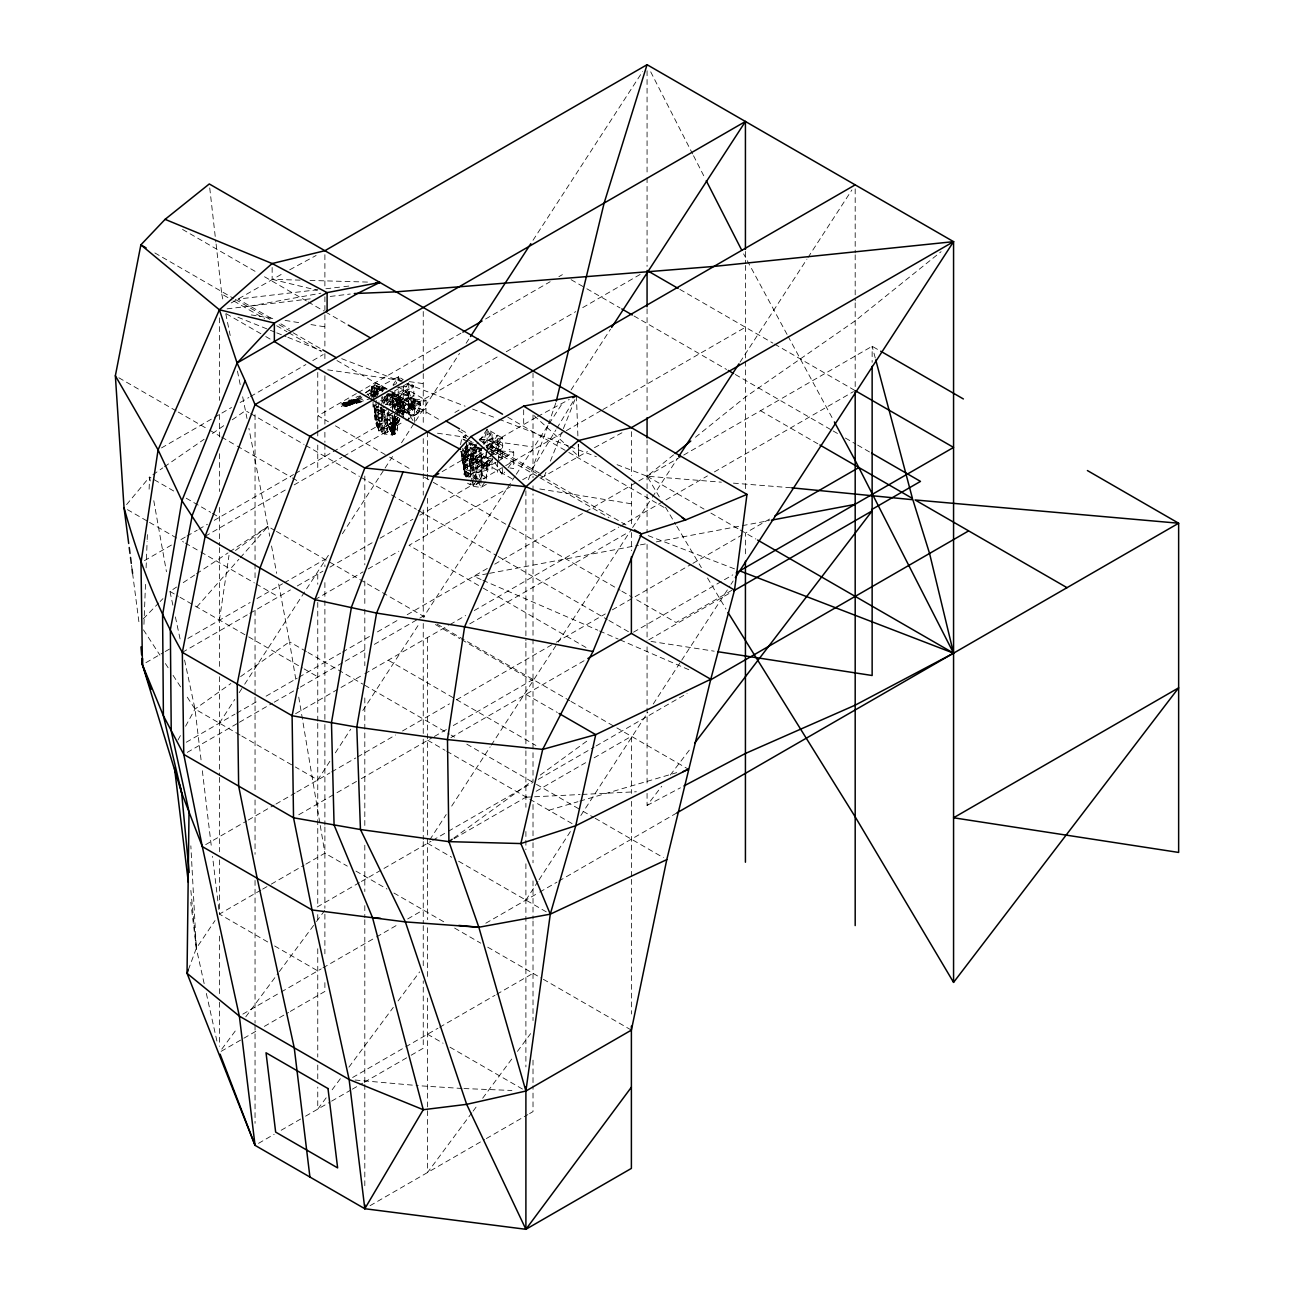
<?xml version="1.0" encoding="UTF-8"?>
<svg xmlns="http://www.w3.org/2000/svg" width="1294" height="1294" viewBox="0 0 1294 1294"><rect width="100%" height="100%" fill="white"/><g stroke="black" fill="none" stroke-linecap="round" stroke-linejoin="round"><path stroke-width="0.75" stroke-dasharray="5 3.75" d="M396.142 421.051C392.05 424.286 394.427 431.064 392.033 434.04L391.758 428.751L394.961 420.372L393.117 420.663L392.114 422.895L394.169 425.483L394.816 434.38L393.7 420.21L392.454 422.782L389.122 423.607L389.494 424.772L391.37 424.658L394.961 420.372L396.562 421.844L393.635 434.59L396.562 421.844C389.801 439.006 391.144 439.07 396.142 421.051L393.117 420.663L392.454 422.782L395.349 425.402C393.586 439.96 395.268 435.722 394.961 420.372L395.107 433.943L394.217 434.153L393.473 430.206L393.602 434.638M350.35 405.087C337.2 405.863 352.227 406.753 355.203 399.684L359.004 400.946C351.725 401.544 334.742 411.282 355.672 402.499L355.478 401.431L359.295 401.14C357.694 402.741 344.139 398.261 351.353 401.561L348.684 400.428L355.688 399.911L355.672 402.499C339.368 410.117 346.776 404.407 358.276 399.749L359.732 401.933L356.109 403.518L355.688 399.911L357.969 399.021L359.732 401.933L345.983 406.187L355.688 401.528L354.944 399.555C344.754 400.38 347.52 406.462 351.467 400.8L358.567 399.927L355.478 401.431L348.684 400.428L351.418 401.9M460.535 444.715L461.812 438.181L465.242 435.124L471.016 468.59L475.933 471.437L466.746 476.742L464.125 474.591L463.284 457.413L467.021 444.974L467.522 476.289M398.326 412.624L397.484 404.893L400.412 401.496L397.808 397.614L395.43 398.083L395.074 400.105L397.323 401.091L400.202 405.087L402.531 410.554L401.965 416.555L395.608 424.206L392.891 421.553L394.654 416.684M143.957 624.339L145.575 581.976M146.109 567.856L147.112 541.62M147.192 539.598L147.419 533.549M149.117 489.164L149.57 477.049L174.011 491.17M465.743 451.8L462.249 449.778L466.746 476.742L461.893 459.16L462.249 449.778L467.053 446.462L475.933 451.59M394.767 430.012L395.964 422.297L393.538 421.456L394.169 425.483L395.349 425.402L395.964 422.297L394.088 422.103L395.268 425.354L394.185 430.401M374.71 386.534L373.901 393.23L372.365 394.702L379.352 388.798L378.964 386.728L374.823 385.272L371.556 389.09L371.249 395.543L373.076 397.112M355.688 401.528L355.203 399.684L354.653 401.9L350.092 404.31M387.165 388.928L376.457 383.202L372.106 386.227L371.847 398.73M393.247 429.171C391.403 439.232 395.479 429.576 392.098 428.637L390.497 431.274L391.37 424.658L389.09 423.947M369.68 396.368L371.249 395.543L372.106 386.518L374.823 385.272L375.373 388.734L379.352 388.798L374.031 391.354L371.216 391.176L367.545 393.91L368.434 395.366M392.357 434.04L392.664 429.883L394.169 429.915M390.497 431.274L393.958 424.594L392.033 434.04M392.664 429.883L393.311 434.703L394.169 434.347L394.411 425.548L394.541 434.04M399.264 415.423L399.62 411.443L395.43 398.083L400.412 401.496L400.202 405.087L397.436 406.316L396.093 409.891L399.62 411.443L404.521 409.066L402.677 401.722L397.808 397.614L397.436 406.316M400.622 412.608L401.108 407.675M402.644 408.225C402.466 402.402 409.486 393.683 415.002 399.425C418.286 405.637 409.761 417.525 403.421 411.136L402.644 408.225L404.116 409.082L404.909 411.993M404.116 409.082C404.068 404.116 409.664 395.446 415.002 399.425M407.626 411.088C407.448 405.281 414.468 396.562 419.968 402.305C423.267 408.516 414.743 420.388 408.403 413.999L407.626 411.088L409.955 412.43M408.128 405.087C411.929 404.068 408.435 408.014 408.71 404.585M413.514 398.584C416.506 404.068 409.583 415.342 403.421 411.136M414.614 408.985C416.506 408.516 410.327 406.979 415.067 408.241M392.422 408.5L392.292 397.889L394.444 391.063L401.69 386.874L413.676 385.628L414.743 423.284M393.473 430.206L395.074 433.911L395.349 425.402L393.958 424.594L392.341 428.945L392.373 433.911L392.341 428.007L391.419 427.78L390.61 430.401L391.5 430.983L392.001 423.364L390.562 422.782M394.719 414.792L391.5 430.983L394.799 422.572L389.122 423.607M491.494 455.439L492.124 450.652L486.334 447.32L502.444 438.019L502.444 458.594L498.886 457.219M365.798 392.486L371.394 388.459L378.673 388.944L374.759 397.096L378.964 386.728L376.425 386.566L373.885 391.386L373.254 395.932L369.728 392.438L371.249 395.543L373.901 393.23L372.106 386.518L378.964 386.728M397.274 413.207L398.342 388.782M397.905 413.126L400.703 412.171L403.34 398.73L391.807 391.597M219.398 620.247L229.006 555.32M403.728 414.42L404.521 409.066L402.677 401.722M465.743 456.944L466.228 453.693L468.169 452.253L475.933 456.733L463.964 463.656L464.886 468.266C471.485 473.281 481.174 473.555 488.113 468.913L490.313 459.888L481.417 454.76M480.592 478.845C477.308 470.272 475.141 460.421 480.3 452.027M355.688 399.911L348.684 400.428L355.688 399.911L347.73 402.24L348.232 404.003L343.719 406.09L349.477 404.779L345.967 406.3M374.662 396.368L376.958 389.041L379.595 386.728L398.342 376.78L403.259 379.627L399.021 382.07M354.944 399.555L354.524 401.9L343.201 402.757C360.104 403.712 326.913 409.454 349.477 404.084C329.372 410.813 369.275 393.214 354.524 401.9L353.23 401.075C324.357 407.303 355.316 402.677 357.969 399.021L342.748 403.404L350.431 402.078L354.944 399.555L355.931 400.153M371.216 391.176L372.106 386.518L375.373 388.734M376.247 400.364L375.179 411.266L378.754 430.821L384.237 433.975L392.292 435.01L397.565 431.97L397.565 416.862M378.996 401.949L377.929 412.851L381.487 432.406M389.478 412.462L387.375 415.714L392.648 416.733L392.648 429.123L384.237 433.975L380.679 414.436L381.746 403.534L384.237 396.951L392.648 392.082L392.648 407.594L400.703 412.171L395.252 413.579M486.334 484.344L481.061 487.401L473.006 486.366L469.447 466.827L481.417 459.904L489.197 464.384C481.789 469.965 471.178 468.784 463.964 463.656L465.031 452.738L467.522 446.155L473.297 442.823M469.447 466.827L470.515 455.909L473.006 449.325L478.78 445.993M398.633 417.638C391.71 421.375 382.409 420.421 376.117 415.875L373.093 404.779L375.098 408.629L381.876 412.543L387.165 413.562L387.165 425.952L378.754 430.821L375.81 420.954L374.564 403.162M483.697 478.958L486.334 477.437L488.113 468.913L481.417 465.047M476.143 477.648L481.061 480.478L484.554 462.67L490.313 459.888M397.808 397.614L402.466 402.563L404.359 408.031L402.919 414.565L401.011 413.757M486.237 454.097L480.818 468.104L482.29 471.647L476.143 468.088L497.527 435.172L497.527 455.747L503.156 452.496M392.098 428.637L391.5 430.983L392.405 428.363M374.338 396.611L375.195 393.23L380.08 389.979L376.958 389.041L373.901 396.045L371.766 392.341L374.548 393.942L378.269 394.072L376.457 383.202M555.822 402.903L548.705 423.591M403.34 398.73L397.145 400.687L393.489 411.217M348.296 403.582L342.214 404.957L358.276 399.749L357.84 398.94L342.214 404.957L348.264 404.262L343.719 406.09M392.211 410.473L394.088 404.149L392.292 397.889L413.676 385.628L408.758 382.798L392.648 407.594M419.968 402.305C413.805 398.099 406.898 409.357 409.875 414.856M408.403 413.999C414.565 418.221 421.488 406.947 418.496 401.447M486.059 432.633L483.212 443.438L497.527 435.172M399.603 418.593L397.565 425.047L392.648 422.216L383.445 427.521L375.341 422.216L374.128 404.294L375.341 422.216L378.754 430.821L378.754 409.211M388.362 410.522L388.443 415.633L392.292 428.104L383.445 427.521L387.165 429.026L392.292 428.104L395.236 425.402L394.508 422.378L390.27 430.514M373.125 399.458L375.195 393.23L376.975 394.266L373.901 396.045L376.958 389.041L382.231 385.984L382.345 388.184L377.848 391.694L376.473 395.139M390.885 431.355L391.758 428.751M528.453 479.653L548.025 425.483M188.374 969.74L196.332 948.276L215.014 920.584M464.125 474.591L465.743 471.631L471.016 468.59M477.486 479.33C472.488 469.463 469.9 456.717 478.327 447.756L481.061 450.263L474.93 449.519C469.156 459.176 471.809 469.771 475.432 479.492M383.574 403.906L387.375 395.139L394.007 392.875L389.543 396.304L384.237 396.951L384.237 402.094L392.648 397.242L402.725 403.049M376.263 397.646L379.708 390.626L388.944 387.893M374.759 397.096L378.673 388.944M466.633 444.085L462.896 456.685L465.355 476.807M544.418 476.046L545.906 472.31M550.387 461.133L574.94 399.652M395.899 416.555L394.136 423.381L398.406 416.749M386.146 397.226L394.816 393.247L387.682 397.371L384.819 404.197L395.64 406.122L392.858 404.521L389.219 404.893L392.292 397.889L397.565 394.832L397.565 410.424L395.285 411.686M394.993 417.865L393.004 422.281L396.595 424.286L403.469 416.199M373.901 396.045L375.195 393.23M374.548 393.942L376.958 389.041L385.806 388.135L381.876 391.969M397.986 417.525L395.349 422.459L395.608 424.206L396.482 423.559L392.891 421.553L396.482 423.559L399.7 419.062M178.022 739.974L180.853 734.83M185.576 726.225L195.006 709.047L230.85 683.539M468.703 455.779L460.971 451.315L464.595 473.345L463.398 463.446L464.53 461.376L469.253 458.027L475.933 461.877M348.021 403.356L342.457 404.359L347.973 403.032L342.279 405.313M348.701 401.221L348.911 400.072L351.952 400.25L349.202 400.04L352.922 401.059M343.929 405.815L354.653 401.9L355.769 399.975L355.672 402.499L359.619 401.868L357.84 398.94M393.538 421.456L394.492 425.37L392.114 422.895L395.349 425.402L393.942 421.99L391.661 425.888L391.936 427.764M475.933 481.417L473.006 486.366L467.522 483.196M532.287 469.043L555.902 429.932M556.921 428.233L574.374 399.328M385.483 396.579L382.231 401.577L382.231 396.368M393.004 385.014L398.342 376.78L400.8 381.601M381.876 412.543L383.995 409.292M380.582 400.558L387.165 404.359L396.854 389.494M396.514 412.058L392.292 418.544L397.565 419.563M397.565 410.424L413.676 385.628L398.342 397.355L385.466 404.796M219.398 723.136L234.78 699.439M239.18 692.678L243.579 685.917M244.679 684.219L330.358 552.295M342.409 533.759L383.995 469.738M385.078 468.056L393.829 454.566M401.496 442.774L414.63 422.556M415.73 420.873L459.548 353.391M466.131 343.266L469.415 338.203M533.015 240.28L642.681 71.461M465.743 462.087L476.435 445.621L471.016 443.535L462.67 448.42L465.031 452.738L470.515 455.909L484.425 458.513L475.221 453.191M479.637 440.688L487.126 429.171L502.444 438.019L492.82 452.835M488.55 448.921L498.384 443.244L502.444 458.594L492.043 452.577L492.043 432.002L470.66 464.934L464.53 461.376L461.732 457.089L468.169 452.253L464.611 456.281M481.061 470.935L491.752 454.469L502.444 448.306L487.126 439.459L482.549 442.095M329.857 761.309L317.758 779.926L295.323 766.97M335.34 752.849L350.723 729.169M362.821 710.552L419.952 622.576M515.174 475.982L423.251 617.513L423.251 509.221M516.274 474.3L548.041 425.386M549.141 423.688L563.391 401.738M571.075 389.931L610.542 329.145M429.721 839.903L446.204 814.541M451.703 806.081L490.167 746.864M491.267 745.166L557.099 643.814M558.183 642.131L631.521 529.246M632.604 527.564L651.238 498.886M652.322 497.187L677.555 458.367M740.055 362.126L806.938 259.14M808.038 257.457L851.905 189.927M525.898 900.09L537.981 881.473M539.08 879.774L570.945 830.716M580.828 815.495L647.793 712.396M653.276 703.968L680.628 661.849M681.728 660.166L729.881 586.036M730.964 584.354L733.164 580.974M409.567 405.151C408.839 409.422 411.977 402.321 409.616 405.96M376.958 406.267L376.958 426.163L382.231 419.062M387.165 421.893L381.876 429.01L381.876 409.114M392.648 425.063L387.375 432.18L387.375 412.285M374.516 405.022L380.598 409.341L383.833 409.907L384.011 415.018L392.292 435.01L397.565 427.91M466.794 477.13L471.016 471.437M472.763 478.554L475.933 474.283M479.314 480.3L476.143 484.554L476.143 457.801M478.101 481.142L481.061 487.401L485.282 481.708M221.792 1049.111L237.384 1028.132M245.779 1016.825L278.145 973.217M279.342 971.6L315.299 923.156M316.496 921.538L324.891 910.232M326.153 1097.83L317.758 1109.136L317.758 1087.089M332.154 1089.758L341.745 1076.834M348.927 1067.146L393.279 1007.395M398.083 1000.941L419.66 971.875M471.889 1112.759L427.538 1172.51L427.538 998.062M473.086 1111.142L477.874 1104.688M482.678 1098.218L512.634 1057.845M517.438 1051.391L530.621 1033.631M491.348 455.537L487.126 457.979L487.126 466.196L492.755 458.836M496.136 454.42L498.384 451.477L492.755 454.728M487.126 466.196L494.793 462.395L502.444 475.044L504.709 472.1M508.073 467.684L513.702 460.324L508.073 463.576M647.065 793.4L647.065 805.434L661.735 786.234M670.308 775.025L691.093 747.803M351.467 400.8L350.496 402.418M126.586 504.595L149.57 477.049L150.282 480.996M196.801 606.951L238.921 559.234M240.247 557.746L267.89 526.432L248.917 428.298M143.294 618.807L158.725 602.972M160.132 601.532L162.931 598.653M389.834 424.658L393.942 421.99L389.882 423.526L389.494 424.772M387.65 393.247L398.342 397.355L408.532 390.238L426.001 400.331L426.001 416.781M395.074 400.105L399.264 399.377L395.527 405.718L396.093 409.891L397.695 408.58L399.62 411.443M488.356 448.759L502.444 438.019L477.729 440.267M617.06 464.675L647.065 476.224L673.608 454.857M695.46 437.259L745.425 397.048L855.188 320.831L941.061 251.699M397.193 403.162L392.858 406.526L402.466 402.563M378.155 406.332L375.098 408.629L377.961 424.351L387.165 419.046L382.231 416.199L380.113 407.028M235.476 550.516L267.89 526.432L274.862 530.459M481.061 460.648L484.554 462.67L477.211 468.007L486.334 462.751L486.334 480.284M453.806 838.075L532.109 781.01M540.261 775.057L589.191 739.392M240.619 676.584L289.5 641.792L278.501 583.141M152.886 474.769L162.801 467.894M164.451 466.746L204.145 439.264M212.426 433.539L225.657 424.367M232.257 419.79L245.488 410.635L248.933 412.624M360.444 396.401L355.413 399.846L356.351 401.043L358.551 402.838L364.584 400.849M342.813 403.744L347.827 402.919M360.605 395.948C347.035 397.404 365.814 407.513 355.397 399.393L357.645 402.288L363.258 399.862M172.878 605.171L169.951 591.439L176.582 587.039M183.23 582.623L194.844 574.924M196.51 573.808L228.051 552.878M229.701 551.778L267.89 526.432L269.718 536.217M365.458 392.939L371.556 389.09M361.544 398.018L356.351 401.043L358.535 402.385L369.405 398.924M231.189 302.974L282.69 273.616M161.524 447.902L212.685 418.366M214.367 417.396L231.513 407.497M240.15 402.515L248.804 397.517M250.535 396.514L305.869 364.568M312.792 360.573L323.16 354.588M356.384 393.586L317.968 415.762L328.45 421.812M358.131 392.583L461.133 333.108M485.573 319.003L550.16 281.704M558.895 276.673L562.389 274.651M378.252 392.68L377.848 391.694L384.981 387.569L382.345 388.184L374.257 384.69M393.295 385.369L396.207 383.703L398.342 376.78L398.342 381.924M403.097 386.049L407.335 383.606M376.958 404.553L373.109 406.785L376.958 419.256L381.876 422.087M403.259 389.915L381.876 402.256L381.876 397.112M375.082 413.174L374.613 411.055L382.231 406.656M373.044 401.674L373.109 406.785L375.179 411.266L381.876 407.4M380.598 409.341L384.237 407.238M408.758 393.085L387.375 405.426L386.534 394.654M397.565 400.072L389.219 404.893L394.088 404.149L399.717 401.318L392.292 397.889L387.682 397.371M376.117 415.875L387.165 409.502M390.384 407.642L408.888 396.951M375.179 411.266L380.679 414.436L384.237 412.382M397.274 404.973L408.532 398.471M394.945 406.72L413.676 395.915L398.342 387.068M382.231 416.199L375.81 420.954L374.613 411.055M381.601 419.046L392.648 412.673M395.867 410.813L414.387 400.121M380.679 414.436L388.443 415.633L392.292 413.401M414.29 401.496L412.802 402.353L419.256 406.09L420.76 405.216L413.449 400.994M376.958 426.163L382.231 423.122L382.231 410.716L376.958 409.697M144.394 560.674L171.617 544.952M185.252 537.091L180.125 540.051L183.57 542.04M186.951 536.104L197.206 530.184M198.904 529.197L207.444 524.264M214.27 520.334L293.544 474.558M295.291 473.555L394.945 416.021M401.9 412.01L499.29 355.769M506.245 351.758L575.781 311.611M582.737 307.6L640.109 274.474M416.005 404.213L417.541 403.372M397.565 415.503L389.931 419.903L384.625 419.434L382.7 414.792L382.571 409.68M400.784 413.643L426.001 400.331L398.342 397.355L413.74 421.795M414.743 415.05L426.001 408.548M205.148 536.298L287.365 488.825M294.175 484.894L341.972 457.3M343.703 456.297L404.229 421.359M405.96 420.356L423.251 410.376M454.906 412.462L459.095 410.036M479.184 439.442L492.043 432.002M478.683 442.888L470.272 447.74L467.781 454.323L466.697 465.242L469.479 478.327M476.435 445.621L461.829 454.065L461.893 459.16L463.964 463.656M465.031 452.738L475.933 446.446L468.865 442.37M476.451 449.762L479.249 448.145L481.384 449.39M461.893 459.16L471.016 453.903M460.971 451.315L463.883 458.545L479.88 449.325M485.929 445.815L492.043 442.289M442.144 471.631L484.409 447.223M486.107 446.252L535.813 417.558M537.544 416.555L569.247 399.474M470.515 455.909L481.417 449.616L481.417 477.454M463.85 465.565L463.398 463.446L483.907 451.606M463.883 458.545L469.382 461.715L485.363 452.496M489.892 449.875L497.527 445.459M478.004 457.267L485.024 453.223M464.886 468.266L487.207 455.375M492.043 452.577L497.672 449.325M469.382 461.715L477.146 462.912L486.803 457.332M470.369 471.437L491.089 459.467M145.915 662.674L163.416 652.58M165.163 651.561L172.167 647.518M187.905 638.427L250.13 602.503M256.972 598.556L282.545 583.788M284.243 582.818L324.891 559.348L324.891 566.691M468.379 477.033L471.016 475.496L470.935 442.111M496.006 462.314L478.715 472.294L473.394 471.809M497.624 461.376L513.702 452.091L513.702 468.557L509.949 467.975M473.006 479.459L481.417 474.591L486.334 477.437M182.341 652.354L248.108 614.375M249.839 613.372L290.438 589.935M297.264 585.988L322.95 571.155M329.889 567.16L373.157 542.17M380.064 538.191L412.883 519.234M419.806 515.255L474.251 483.81M482.937 478.796L564.621 431.63M566.368 430.627L601.128 410.554M602.875 409.551L745.425 327.253M480.106 482.274L473.006 486.366L473.006 449.325L467.522 446.155M314.911 599.672L363.08 571.867M368.208 568.907L398.843 551.212M510.532 486.722L409.05 545.324L481.53 587.169M522.647 479.734L533.015 473.75M541.054 477.987L587.427 451.509M186.304 742.238L234.958 714.142M236.689 713.14L259.172 700.167M266.095 696.172L297.216 678.202M298.946 677.199L340.645 653.13M342.409 652.111L370.424 635.936M377.427 631.893L398.439 619.761M407.189 614.715L487.725 568.212M494.729 564.168L584.031 512.618M585.778 511.599L681.97 456.07M683.717 455.067L872.14 346.274L880.745 351.24M187.242 752.396L237.659 723.297M239.39 722.278L272.468 703.192M274.199 702.189L298.59 688.101M300.337 687.098L343.492 662.188M345.207 661.202L367.496 648.326M374.37 644.363L418.011 619.163M419.757 618.144L423.251 616.138M295.566 713.722L363.08 674.74M364.811 673.753L448.306 625.536M450.037 624.533L465.614 615.54M474.283 610.542L618.775 527.111M620.505 526.108L707.43 475.933M714.385 471.922L853.458 391.629M469.738 623.87L627.93 532.53M205.697 844.626L246.539 821.043M248.238 820.056L274.199 805.062M275.945 804.059L295.113 792.996M296.86 791.993L329.873 772.939M331.604 771.936L355.801 757.961M357.532 756.958L395.592 734.992M402.499 730.997L449.519 703.855M456.523 699.811L554.576 643.199M556.323 642.18L605.349 613.89M612.353 609.846L691.142 564.346M692.905 563.343L741.931 535.037M769.639 519.04L745.425 533.015L745.425 557.18M298.752 814.767L335.259 793.691M336.99 792.688L359.586 779.635M361.333 778.632L432.681 737.434M434.396 736.448L446.398 729.525M453.256 725.562L533.015 679.512M450.894 737.629L584.37 660.571M633.526 632.184L732.76 574.892M731.935 590.258L676.066 622.511L634.141 598.297M648.795 639.834L731.903 591.843M260.903 890.11L219.398 914.082L212.54 856.353M262.633 889.124L269.556 885.128M271.287 884.125L304.139 865.152M305.869 864.149L324.891 853.167L347.326 866.123M317.159 907.013L359.7 882.459M361.398 881.473L382.231 869.455M383.978 868.436L430.983 841.294M432.714 840.291L446.559 832.317M448.29 831.314L533.015 782.385L533.015 493.92M538.272 779.36L594.302 747.01M596.049 745.991L687.098 693.422M454.162 838.609L529.311 795.228M536.137 791.281L585.648 762.7M594.124 757.815L631.391 736.302L631.391 793.4M242.835 1014.124L279.439 992.999M281.17 991.997L321.219 968.866M322.95 967.863L374.839 937.924M376.554 936.921L399.037 923.932M407.691 918.95L423.251 909.957M221.128 1051.343L257.441 1030.38M264.364 1026.385L288.578 1012.409M290.309 1011.407L324.891 991.447L324.891 979.558M485.816 923.22L537.997 893.086M539.727 892.1L557.018 882.104M558.749 881.117L676.908 812.891M352.615 1077.498L437.906 1028.245M439.637 1027.258L494.971 995.296M496.702 994.31L533.015 973.331M258.525 1143.346L274.199 1134.288M281.17 1130.26L303.831 1117.191M305.562 1116.172L329.873 1102.148M331.604 1101.145L350.625 1090.163M352.356 1089.176L362.724 1083.175M364.455 1082.172L409.422 1056.227M411.152 1055.225L423.251 1048.237L423.251 980.884M370.035 1205.701L484.603 1139.561M486.334 1138.558L527.839 1114.603M529.569 1113.6L533.015 1111.611L533.015 1085.86M349.752 404.019L346.63 406.462M289.727 269.799L316.108 255.484M594.464 447.692L624.355 431.468M361.932 396.935L356.303 399.943L357.613 401.189L363.646 398.778M393.942 421.99L389.462 423.494L391.92 424.157M408.532 406.704L408.532 390.238L413.676 406.203L398.778 412.705M647.065 805.434L680.434 787.803M366.736 394.993L373.885 391.386L375.098 394.719L368.871 397.452M397.501 411.217L404.521 409.066M349.412 404.44L346.048 406.526M348.296 404.343L347.86 402.644L343.201 402.757L353.23 401.075L344.139 405.475L353.505 401.933L342.554 404.375M489.051 451.929L492.124 450.652M391.322 426.001L394.799 422.572L395.236 425.402L394.088 422.103L395.268 425.354L394.508 422.378L395.171 424.319M392.001 429.058L391.791 433.425M392.761 430.029L393.635 434.59L393.101 429.915M393.586 430.239L394.395 430.012L393.311 434.703M393.069 434.186L393.311 429.511M392.648 402.385L401.528 407.513L394.848 409.745L394.088 404.149L387.375 400.267M359.732 401.933L356.044 403.162L355.543 401.787M482.225 466.438L489.197 464.384L481.061 465.791M548.899 810.238L577.965 801.682M579.906 801.115L676.762 772.631M477.146 462.912L484.554 462.67M342.538 405.006L348.086 403.712M396.093 409.891L404.359 408.031M354.653 401.9L359.004 400.946L355.672 402.499L355.203 399.684M349.477 404.779L344.317 406.187M487.579 573.695L473.685 576.315L481.093 579.534M489.569 573.323L638.427 545.259M640.401 544.871L648.343 543.383M656.284 541.879L769.412 520.544M250.065 306.096L320.863 293.188M227.065 308.862L312.194 298.607M330.229 296.439L350.27 294.029M317.887 289.71L237.934 299.092L274.053 319.942M325.878 288.772L341.875 286.896M343.864 286.653L349.865 285.958M396.918 387.246L401.69 386.874M525.898 797.201L580.116 794.532M582.122 794.435L636.341 791.75M347.957 403.146L343.201 402.757M388.443 415.633L391.904 415.649L394.152 419.628L387.375 415.714M272.144 267.486L272.144 279.342L300.062 280.135M310.042 280.426L367.884 282.092M461.974 1088.464L420.243 1085.828M463.964 1088.545L511.906 1090.47M490.588 450.021L500.422 450.91M659.358 496.912L647.065 476.224L721.373 482.177M733.423 483.147L791.669 487.822M500.519 450.927L513.702 452.091L509.14 449.455M355.057 1080.037L418.269 1085.65M473.006 449.325L474.93 449.519M327.722 369.841L401.366 380.468M409.325 381.617L423.251 383.622M392.648 395.899L387.375 395.139L397.145 400.687M437.485 433.215L465.355 437.226M479.281 439.248L533.015 446.996M481.417 448.274L476.143 447.514L468.493 443.001M487.126 457.979L490.879 458.545M651.011 641.436L714.191 651.173M251.246 314.927L257.215 315.898M259.204 316.221L275.137 318.793M285.084 320.411L301.001 322.982M310.964 324.584L324.891 326.832M382.231 389.882L376.958 389.041L376.958 394.638M397.565 398.73L392.292 397.889L392.292 408.257M539.824 488.986L631.391 503.787M392.179 394.767L392.179 393.845L397.565 394.832M272.144 279.342L317.289 290.26M341.697 358.681L465.112 406.187M472.617 409.082L497.009 418.463M498.886 419.191L568.292 445.896M570.153 446.624L596.421 456.733M403.259 416.652L403.259 386.421L413.676 406.203L392.292 397.889L392.972 404.585L401.528 407.513M648.197 535.635L737.855 570.153M237.902 317.224L274.926 332.121M276.77 332.865L286.023 336.586M287.883 337.33L321.187 350.723M382.231 385.984L382.231 391.225L376.958 389.041L377.848 391.694M466.6 438.375L463.026 436.903L466.228 438.747M482.953 580.343L597.796 630.194M599.64 631.003L618.16 639.042M620.02 639.851L690.398 670.405M481.061 450.263L476.143 447.514L476.143 452.657M462.249 450.361L513.864 479.799M679.851 289.387L772.874 343.088M774.588 344.091L855.188 390.626M571.123 279.698L585.098 287.753M586.845 288.772L620.036 307.923M634.011 315.995L726.581 369.453M735.316 374.5L831.395 429.964M833.142 430.967L838.383 433.991M845.37 438.035L855.852 444.085M857.599 445.087L869.827 452.156M760.516 410.716L818.148 443.988M647.065 476.224L704.017 509.092M710.907 513.087L738.518 529.02M740.249 530.022L755.874 539.048M182.535 229.426L257.538 272.727M264.526 276.754L306.387 300.92M308.118 301.923L323.823 310.997M325.57 312L346.501 324.082M507.782 417.202L567.079 451.428M568.826 452.447L666.507 508.833M502.945 445.88L498.384 443.244L498.384 459.71M411.379 397.339L412.867 398.196M416.361 400.218L417.849 401.075M402.952 393.473L420.421 403.55M280.895 323.888L289.468 328.838M489.472 444.311L540.957 474.041M492.804 446.462L508.121 455.31M408.467 398.131L409.955 398.989M154.859 252.945L233.583 298.396M235.33 299.399L272.063 320.621M279.051 324.648L291.296 331.717M293.059 332.736L321.041 348.895M461.311 429.883L468.315 433.927M480.559 440.995L536.541 473.313M538.288 474.316L627.493 525.817M216.098 244L221.759 294.045L232.063 299.998M233.777 300.984L264.688 318.825M276.706 325.764L287.025 331.717M288.74 332.72L321.446 351.596M336.974 360.557L387.019 389.445M388.734 390.448L440.672 420.437M458.108 430.498L466.81 435.528M487.725 447.595L538.191 476.742M539.922 477.729L608.956 517.584M405.556 400.703L407.044 401.561M410.538 403.582L412.01 404.44M413.514 405.313L415.002 406.154M418.496 408.176L419.968 409.033M465.242 435.124L468.121 436.806M398.342 397.355L403.259 400.202M408.758 403.372L413.676 406.203M402.903 401.722L420.372 411.799M467.83 439.669L472.617 442.435M377.088 388.249L382.231 391.225M372.106 386.227L379.708 390.626L379.595 387.521M403.421 404.407L404.909 405.265M408.403 407.286L409.875 408.128M411.379 409.001L412.867 409.858M416.361 411.88L417.849 412.721M468.169 441.836L461.812 438.181L464.433 440.332M477.082 446.98L480.495 448.953M383.881 397.323L387.165 399.215M413.449 414.452L414.921 415.309M405.556 412.365L407.044 413.223M410.538 415.245L412.01 416.086M464.821 447.19L469.738 450.021M226.272 313.746L264.057 335.567M265.771 336.553L270.915 339.529M474.186 458.949L481.902 463.398M463.268 455.504L470.676 459.774M476.16 462.945L483.568 467.215M387.375 425.257L392.292 428.104M470.66 474.477L465.743 471.631L463.398 463.446M471.647 484.328L470.11 483.438L470.272 484.781M335.437 425.839L387.844 456.103M389.591 457.106L412.301 470.223M424.529 477.276L431.517 481.319M433.264 482.322L510.127 526.69M511.874 527.709L620.166 590.226M621.913 591.245L632.394 597.294M250.664 413.611L304.058 444.44M305.788 445.443L359.408 476.386M361.123 477.389L416.344 509.27M418.075 510.273L496.427 555.498M498.174 556.517L607.226 619.47M608.956 620.473L631.391 633.413M118.854 377.783L176.469 411.055M178.216 412.058L207.816 429.139M209.547 430.142L219.899 436.127M221.63 437.113L235.427 445.087M237.158 446.074L290.649 476.968M292.379 477.971L299.286 481.95M483.26 588.155L585.988 647.469M276.447 531.381L426.664 618.111M437.129 624.145L569.732 700.701M570.977 701.429L615.103 726.904M616.85 727.907L688.392 769.202M435.447 624.549L459.839 638.638M461.586 639.64L533.015 680.887M186.239 498.222L210.679 512.327M212.41 513.346L219.398 517.374M525.898 694.328L557.31 712.46M127.427 509.626L147.823 521.401M149.522 522.388L176.728 538.078M185.301 543.043L199.098 551.001M200.829 552.004L254.32 582.882M256.05 583.885L278.485 596.841M388.249 660.215L535.91 745.457M306.354 651.529L289.5 641.792L296.116 681.307M308.037 652.499L362.854 684.138M364.584 685.141L449.39 734.102M451.137 735.105L454.615 737.127M466.81 744.163L533.015 782.385M536.476 784.374L581.346 810.287M583.06 811.289L593.412 817.258M595.143 818.261L663.418 857.663M169.951 591.439L178.346 596.291M180.012 597.262L246.992 635.92M248.723 636.923L302.392 667.914M304.122 668.901L317.968 676.908M427.732 740.281L445.039 750.277M446.77 751.264L528.13 798.236M529.861 799.239L572.401 823.793M240.102 735.089L195.006 709.047L186.239 695.574M241.832 736.076L293.609 765.967M427.538 843.3L451.687 857.243M458.594 861.222L550.29 914.162M355.947 871.105L387.019 889.043M393.91 893.022L444.166 922.04M454.615 928.073L480.753 943.164M487.725 947.176L541.652 978.313M543.367 979.315L631.391 1030.121M267.712 941.967L219.398 914.082L219.398 859.814M274.619 945.963L317.758 970.872M427.538 1034.246L443.066 1043.207M449.956 1047.186L525.898 1091.036M392.179 393.845L400.283 399.717M370.1 389.769L375.098 394.719M534.082 415.617L578.644 456.281L578.644 444.44M367.545 393.91L368.612 395.139M143.472 629.871L159.922 655.136M165.406 663.563L168.689 668.61M173.072 675.355L180.756 687.146M665.504 507.264L675.759 524.507M676.778 526.237L701.364 567.629M707.511 577.981L725.966 609.021M787.059 334.434L743.613 253.883M788.014 336.197L833.433 420.178M650.704 71.833L692.597 153.937M693.519 155.717L705.359 178.928M502.444 458.594L487.951 430.773M875.245 357.985L872.14 346.274L872.14 362.336M384.625 419.434L387.165 429.026L384.237 433.975L384.237 408.953M400.412 401.496L402.531 410.554M204.161 983.618L196.332 948.276L190.768 902.274M206.344 993.436L217.23 1042.527M175.386 616.931L180.804 642.406M184.573 660.053L195.006 709.047L201.411 762.797M221.759 294.045L223.361 301.939M225.787 313.795L230.203 335.534M237.449 371.103L240.263 384.933M242.674 396.789L247.008 418.48M348.102 403.421L342.861 405.443M394.719 422.135L395.349 425.402M271.546 545.987L276.673 573.355M153.792 500.729L166.441 571.722M343.395 403.938L343.331 403.599M298.752 697.11L319.925 823.534M320.265 825.507L324.891 853.167M131.551 565.397L132.069 569.376M132.586 573.355L139.073 623.126M202.349 770.755L211.585 848.395M209.741 187.97L215.855 242.01M190.865 890.434L196.332 948.276L190.849 845.823M393.813 430.093L394.169 434.347L394.104 429.786M576.428 395.932L577.9 436.175M578.192 444.214L578.644 456.281M855.188 188.859L855.188 252.848M855.188 254.837L855.188 300.839M855.188 302.828L855.188 388.637M745.425 251.457L745.425 263.442M745.425 265.432L745.425 359.15M745.425 361.155L745.425 491.024M647.065 70.749L647.065 175.644M647.065 177.666L647.065 266.418M647.065 308.781L647.065 413.692M647.065 439.911L647.065 492.286M647.065 494.292L647.065 532.432M647.065 544.467L647.065 640.837M647.065 646.854L647.065 785.361M631.391 431.662L631.391 475.739M631.391 483.746L631.391 527.208M631.391 532.562L631.391 550.71M631.391 801.358L631.391 877.364M631.391 879.37L631.391 1014.043M533.015 372.866L533.015 400.914M533.015 414.937L533.015 477.777M533.015 485.848L533.015 491.898M533.015 804.496L533.015 840.679M533.015 842.685L533.015 862.791M533.015 880.874L533.015 919.064M533.015 921.069L533.015 1020.562M533.015 1060.11L533.015 1083.871M525.898 490.766L525.898 640.611M525.898 642.6L525.898 748.789M525.898 750.811L525.898 807.294M525.898 831.492L525.898 849.657M525.898 863.777L525.898 1066.903M523.682 409.81L523.682 424.561M502.444 468.46L502.444 475.044M497.527 461.182L497.527 472.213M492.043 458.027L492.043 469.043M487.126 429.171L487.126 449.746M486.334 452.463L486.334 457.607M481.061 452.01L481.061 487.401M478.327 447.756L478.327 448.678M475.933 478.343L475.933 445.12L470.66 444.343L470.66 449.487M470.66 454.647L470.66 481.384M465.743 446.656L465.743 476.823M427.538 431.775L427.538 472.116M427.538 474.138L427.538 482.209M427.538 498.336L427.538 534.648M427.538 637.538L427.538 919.678M427.538 927.717L427.538 977.957M423.251 311.498L423.251 371.604M423.251 373.61L423.251 424.497M423.251 438.617L423.251 495.101M423.251 623.482L423.251 737.111M423.251 739.117L423.251 839.612M423.251 841.618L423.251 923.738M423.251 925.711L423.251 967.022M408.758 382.798L408.758 419.822M394.929 396.368L389.543 395.382L389.543 396.304M392.292 415.115L392.292 435.01M387.165 394.072L387.165 404.359M364.811 476.046L364.811 564.815M364.811 580.957L364.811 607.177M364.811 609.199L364.811 665.682M364.811 697.951L364.811 829.082M364.811 845.208L364.811 891.566M364.811 905.638L364.811 917.689M364.811 919.711L364.811 1082.48M364.811 1084.485L364.811 1186.679M324.891 254.708L324.891 288.772M324.891 296.779L324.891 312.808M324.891 314.814L324.891 348.312M324.891 353.585L324.891 361.657M324.891 375.778L324.891 424.189M324.891 432.261L324.891 442.338M324.891 444.36L324.891 456.458M324.891 582.607L324.891 598.54M324.891 600.529L324.891 722.521M324.891 724.543L324.891 825.038M324.891 827.044L324.891 908.275M324.891 914.195L324.891 953.807M317.758 372.429L317.758 428.912M317.758 430.934L317.758 436.984M317.758 445.055L317.758 471.275M317.758 574.164L317.758 584.241M317.758 602.406L317.758 721.421M317.758 723.443L317.758 906.544M317.758 914.583L317.758 922.622M317.758 948.761L317.758 1057.036M317.758 1065.043L317.758 1079.083M255.047 414.695L255.047 561.952M255.047 563.974L255.047 580.116M255.047 610.38L255.047 695.104M255.047 697.11L255.047 791.928M255.047 799.999L255.047 854.315M255.047 880.454L255.047 1023.117M255.047 1025.123L255.047 1123.305M219.398 317.839L219.398 400.396M219.398 414.484L219.398 437.809M219.398 453.725L219.398 491.51M219.398 507.426L219.398 545.615M219.398 547.637L219.398 668.658M219.398 676.73L219.398 775.397M219.398 777.403L219.398 851.775M219.398 936.128L219.398 994.229M219.398 1002.252L219.398 1046.328M407.723 405.054C408.969 407.739 409.729 401.415 407.723 405.054M412.705 407.933C413.951 410.602 414.678 404.343 412.705 407.933M414.177 408.791C415.423 411.476 416.199 405.135 414.177 408.791M382.393 427.974L379.304 426.179L379.773 430.158L382.878 431.937L382.393 427.974"/><path stroke-width="1.5" d="M142.647 658.646L142.421 664.695L181.613 792.704L202.301 846.583L239.358 1016.13L255.047 1145.352L364.811 1208.725L525.898 1229.3L631.391 1168.401L631.391 1026.11M146.109 247.898L140.868 244.873L219.398 309.784L237.093 363.032L245.084 380.727L192.305 515.19L170.355 629.612L171.229 730.997L189.021 811.678L187.048 973.331L239.358 1016.13L349.121 1079.503L423.267 1109.718L466.665 1104.348L525.898 1091.036L631.391 1030.121L666.782 859.62L710.778 679.253L734.523 590.08L746.978 494.405L209.288 183.958L165.098 219.349L140.868 244.873L115.36 375.761L124.03 507.669L128.704 543.496M587.848 658.549L631.391 633.413L710.778 679.253L595.725 734.636L575.749 825.734L550.29 914.162L525.898 1091.036L478.845 927.248L448.921 841.65L447.481 739.586L464.595 626.83L525.898 486.738L578.644 440.478L631.391 427.651L953.565 241.655L953.565 982.389L1178.64 687.842L953.565 817.776L1178.64 852.439L1178.64 523.229L1087.397 470.547M556.307 401.091L604.136 203.061L647.065 64.7L953.565 241.655L735.348 577.609M188.374 969.74L187.048 973.331L255.047 1145.352L220.109 1054.206M746.978 494.405L685.691 519.913L641.5 533.904L525.898 486.738L433.684 476.516L403.032 471.906L351.467 607.08L331.474 722.634L334.078 825.006L372.526 917.624L423.267 1109.718L364.811 1208.725L349.121 1079.503L312.064 909.957L293.528 817.776L292.104 715.728L314.911 599.672L364.811 467.991L855.188 184.864M237.093 363.032L358.292 293.059L379.854 282.432L327.107 292.622L274.36 323.079L237.093 363.032L181.936 500.697L162.591 615.006L163.4 715.76L181.613 792.704L189.167 872.479M666.782 859.62L550.29 914.162L520.884 843.559L542.704 749.388L592.959 651.497L641.5 533.904L634.497 529.861M572.838 397.695L576.428 395.932L523.682 406.122L470.935 436.579L433.684 476.516L376.57 613.081L356.788 727.115L360.46 829.535L405.378 921.91L466.665 1104.348L525.898 1229.3L631.391 1087.186M647.065 64.7L324.891 250.712L272.144 263.539L219.398 309.784L158.094 449.875L140.997 562.631L142.421 664.695L151.075 689.427M470.515 336.521L530.831 243.66M611.641 327.463L745.425 121.49L745.425 249.451M678.638 456.669L738.955 363.824M694.765 742.999L872.14 510.887L733.633 590.857M675.161 453.596L690.786 441.028M141.952 658.759L142.421 664.695L163.4 715.76L183.764 754.402L293.528 817.776L360.46 829.535L448.921 841.65L452.172 839.272M745.425 121.49L255.047 404.618L205.148 536.298L182.341 652.354L183.764 754.402L202.301 846.583L312.064 909.957L405.378 921.91L478.845 927.248L550.29 914.162M462.88 332.105L482.08 321.009M478.133 339.174L309.929 436.304L260.029 567.985L237.223 684.041L238.646 786.089L257.183 878.27L294.239 1047.816L309.929 1177.039M433.684 476.516L438.763 473.588M774.831 516.031L857.971 468.04M736.237 572.87L953.565 447.417L855.188 390.626L855.188 925.598M871.606 509.61L920.487 481.4L871.574 453.159M709.872 680.288L967.734 531.413M676.908 812.891L1178.64 523.229L915.084 499.953L1067.016 587.67M683.944 785.943L745.425 753.464L855.188 705.149L953.565 653.179L929.561 553.444L912.852 499.727L791.669 487.822M683.022 771.612L688.392 769.202L575.749 825.734L520.884 843.559L448.921 841.65M771.402 520.172L854.768 504.45M375.907 283.143L379.854 282.432L375.842 282.901M354.281 293.544L396.158 291.846L713.9 266.435L953.565 241.655M372.526 917.624L380.549 918.352M458.788 925.42L478.845 927.248M403.032 471.906L364.811 467.991L255.047 404.618L245.084 380.727M718.138 651.772L872.14 675.5L872.14 366.348M592.959 651.497L464.595 626.83L376.57 613.081L314.911 599.672L205.148 536.298L181.936 500.697L158.094 449.875L115.36 375.761M219.398 309.784L274.36 323.079L274.36 341.519L317.758 368.402L427.538 431.775L460.518 449.439M739.731 570.864L953.565 653.179L855.188 460.421L834.371 421.925M165.098 219.349L272.144 263.539L327.107 292.622L327.107 311.061M880.745 351.24L963.383 398.956M678.121 288.4L647.065 270.462L647.065 306.775M621.783 308.942L632.265 314.992M728.328 370.456L733.569 373.481M819.895 445.007L912.448 498.433L875.763 359.926M757.621 540.051L953.565 653.179M348.248 325.085L370.505 337.944M480.268 401.318L502.541 414.177M682.197 517.891L685.691 519.913L578.644 440.478L523.682 406.122M322.788 349.898L336.294 357.694M446.058 421.068L459.564 428.864M639.996 535.506L734.523 590.08M559.057 713.479L595.725 734.636L542.704 749.388L447.481 739.586L356.788 727.115L292.104 715.728L182.341 652.354C156.445 606.999 137.924 557.924 124.03 507.669M470.935 436.579L525.898 486.738M953.565 982.389L855.188 816.837L728.004 612.466M706.265 180.707L741.785 250.308M179.931 784.989L181.613 792.704M129.222 547.475L129.998 553.444M130.516 557.439L131.292 563.408M132.069 569.376L132.586 573.355M174.544 768.296L188.342 882.282M140.981 646.887L141.628 654.796M745.425 561.208L745.425 862.225M647.065 417.719L647.065 437.89M631.391 556.76L631.391 633.413M525.898 1087.009L525.898 1229.3M364.811 1204.714L364.811 1208.725M327.997 1088.561L266.03 1052.782L275.654 1132.104L337.621 1167.884L327.997 1088.561"/></g></svg>
